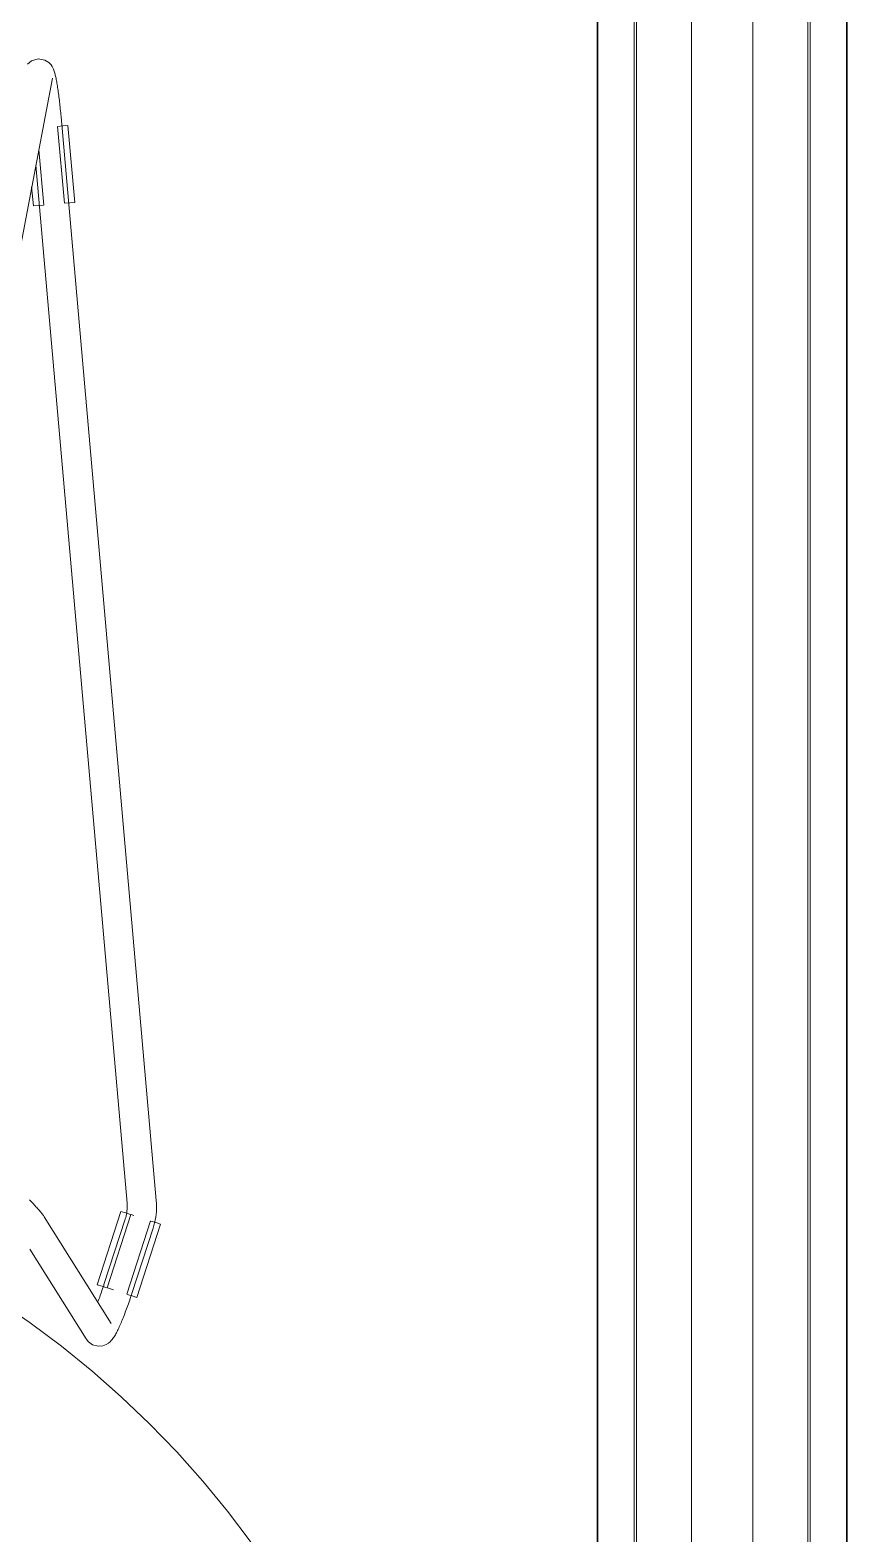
# Model space of a CAD drawing. Header units: millimetres. Extents: x 90978 to 295199, y -4084 to 97293.
# Drawn here: x 184979 to 185313, y 29458 to 30073 of the extents above; entities that cross this region are included whole.
import ezdxf

# ---------------------------------------------------------------- set-up
doc = ezdxf.new("R2010")
doc.units = ezdxf.units.MM
doc.header["$MEASUREMENT"] = 0
for name, color, linetype, lineweight in [('CSM-STL-XX-ZZ-M3-A-XXXX-00001_detached _19_04_21__rvt-1-Level 0$0$A-WALL', 7, 'CONTINUOUS', 9), ('CSM-STL-XX-ZZ-M3-A-XXXX-00001_detached _19_04_21__rvt-1-Level 0$0$I-WALL', 7, 'CONTINUOUS', 9), ('I-FURN', 8, 'CONTINUOUS', 9)]:
    doc.layers.add(name, color=color, linetype=linetype, lineweight=lineweight)

msp = doc.modelspace()

# ---------------------------------------------------------------- linework, layer by layer
at = {"layer": 'CSM-STL-XX-ZZ-M3-A-XXXX-00001_detached _19_04_21__rvt-1-Level 0$0$A-WALL'}
for p, q in [((185226.14, 34240.73), (185226.14, 28565.23)), ((185227.14, 34240.73), (185227.14, 28565.23)), ((185249.64, 34240.73), (185249.64, 28565.23)), ((185274.64, 34240.73), (185274.64, 28565.23)), ((185297.14, 34240.73), (185297.14, 28565.23)), ((185298.14, 34240.73), (185298.14, 28565.23))]:
    msp.add_line(p, q, dxfattribs=at)
at = {"layer": 'CSM-STL-XX-ZZ-M3-A-XXXX-00001_detached _19_04_21__rvt-1-Level 0$0$I-WALL', "lineweight": 30}
for p, q in [((185211.14, 34240.73), (185211.14, 28565.23)), ((185313.14, 28565.23), (185313.14, 34240.73))]:
    msp.add_line(p, q, dxfattribs=at)
at = {"layer": 'I-FURN'}
for p, q in [((184979.59, 30060.19), (184978.01, 30058.87)), ((184979.59, 30060.19), (184982.34, 30061.03)), ((184982.34, 30061.03), (184985.1, 30060.54)), ((184985.1, 30060.54), (184986.75, 30059.5)), ((184986.75, 30059.5), (184987.61, 30058.6)), ((184987.61, 30058.6), (184988.08, 30057.89)), ((184969.42, 29953.91), (184988.24, 30053.2)), ((184988.08, 30057.89), (184988.39, 30057.33)), ((184988.39, 30057.33), (184988.6, 30056.86)), ((184988.6, 30056.86), (184988.77, 30056.43)), ((184988.77, 30056.43), (184988.91, 30056.02)), ((184988.91, 30056.02), (184989.04, 30055.63)), ((184989.04, 30055.63), (184989.15, 30055.23)), ((184989.15, 30055.23), (184989.26, 30054.83)), ((184989.26, 30054.83), (184989.37, 30054.42)), ((184989.37, 30054.42), (184989.47, 30053.99)), ((184989.47, 30053.99), (184989.56, 30053.55)), ((184989.56, 30053.55), (184989.66, 30053.09)), ((184989.66, 30053.09), (184989.76, 30052.61)), ((184989.76, 30052.61), (184989.85, 30052.11)), ((184989.85, 30052.11), (184989.95, 30051.6)), ((184989.95, 30051.6), (184990.04, 30051.07)), ((184990.04, 30051.07), (184990.13, 30050.52)), ((184990.13, 30050.52), (184990.23, 30049.95)), ((184990.23, 30049.95), (184990.32, 30049.36)), ((184990.32, 30049.36), (184990.41, 30048.76)), ((184990.41, 30048.76), (184990.5, 30048.14)), ((184990.5, 30048.14), (184990.59, 30047.51)), ((184990.59, 30047.51), (184990.68, 30046.86)), ((184990.68, 30046.86), (184990.77, 30046.19)), ((184990.77, 30046.19), (184990.85, 30045.52)), ((184990.85, 30045.52), (184990.94, 30044.83)), ((184990.94, 30044.83), (184991.02, 30044.13)), ((184991.02, 30044.13), (184991.1, 30043.42)), ((184991.1, 30043.42), (184991.19, 30042.7)), ((184991.19, 30042.7), (184991.27, 30041.98)), ((184991.27, 30041.98), (184991.34, 30041.24)), ((184991.34, 30041.24), (184991.42, 30040.5)), ((184991.42, 30040.5), (184991.49, 30039.76)), ((184991.49, 30039.76), (184991.57, 30039.01)), ((184991.57, 30039.01), (184991.64, 30038.26)), ((184991.64, 30038.26), (184991.7, 30037.51)), ((184991.7, 30037.51), (184991.72, 30037.35)), ((185030.67, 29594.03), (184991.72, 30037.35)), ((184990.3, 30033.37), (184993.06, 30001.96)), ((184990.42, 30033.38), (184992.49, 30033.57)), ((184992.49, 30033.57), (184994.53, 30033.75)), ((184994.53, 30033.75), (184997.29, 30002.33)), ((184984.61, 30001.22), (184982.63, 30023.83)), ((184981.42, 30017.48), (185018.71, 29592.98)), ((184979.69, 30008.74), (184980.38, 30000.85)), ((184982.43, 30001.03), (184980.38, 30000.85)), ((184984.49, 30001.21), (184982.43, 30001.03)), ((184995.25, 30002.16), (184993.18, 30001.97)), ((184997.29, 30002.33), (184995.25, 30002.16)), ((184979.27, 29593.84), (184978.86, 29594.27)), ((184979.66, 29593.41), (184979.27, 29593.84)), ((184980.04, 29593), (184979.66, 29593.41)), ((184980.41, 29592.6), (184980.04, 29593)), ((184980.76, 29592.21), (184980.41, 29592.6)), ((184981.11, 29591.83), (184980.76, 29592.21)), ((184981.43, 29591.47), (184981.11, 29591.83)), ((184981.75, 29591.12), (184981.43, 29591.47)), ((184982.05, 29590.78), (184981.75, 29591.11)), ((185018.71, 29592.98), (185018.76, 29592.32)), ((185018.77, 29591), (185018.73, 29590.34)), ((185018.76, 29592.32), (185018.78, 29591.66)), ((185018.78, 29591.66), (185018.77, 29591)), ((185030.67, 29593.98), (185030.67, 29594.03)), ((185030.75, 29592.84), (185030.67, 29593.98)), ((185030.78, 29591.7), (185030.75, 29592.84)), ((185030.76, 29590.56), (185030.78, 29591.7)), ((184982.34, 29590.46), (184982.05, 29590.78)), ((184982.61, 29590.15), (184982.34, 29590.46)), ((184982.87, 29589.85), (184982.61, 29590.15)), ((184983.11, 29589.57), (184982.87, 29589.85)), ((184983.34, 29589.31), (184983.11, 29589.57)), ((184983.56, 29589.05), (184983.34, 29589.31)), ((184983.76, 29588.81), (184983.56, 29589.05)), ((184983.95, 29588.58), (184983.76, 29588.81)), ((184984.13, 29588.36), (184983.95, 29588.58)), ((184984.3, 29588.14), (184984.13, 29588.36)), ((184984.47, 29587.91), (184984.3, 29588.14)), ((184984.66, 29587.65), (184984.47, 29587.91)), ((184984.87, 29587.33), (184984.66, 29587.65)), ((185012.18, 29543.74), (184984.87, 29587.33)), ((185016.23, 29589.56), (185006.54, 29559.56)), ((185017.97, 29586.42), (185009.26, 29559.61)), ((185010.58, 29558.25), (185020.27, 29588.26)), ((185016.23, 29589.56), (185018.18, 29588.93)), ((185017.98, 29586.44), (185017.97, 29586.42)), ((185018.17, 29587.08), (185017.98, 29586.44)), ((185018.33, 29587.72), (185018.17, 29587.08)), ((185018.18, 29588.93), (185020.15, 29588.3)), ((185018.47, 29588.37), (185018.33, 29587.72)), ((185018.59, 29589.02), (185018.47, 29588.37)), ((185018.67, 29589.68), (185018.59, 29589.02)), ((185028.34, 29585.65), (185018.65, 29555.65)), ((185018.73, 29590.34), (185018.67, 29589.68)), ((185020.37, 29588.23), (185021.53, 29587.85)), ((185028.46, 29585.61), (185030.43, 29584.98)), ((185029.71, 29583.8), (185030, 29584.91)), ((185030, 29584.91), (185030.24, 29586.02)), ((185030.24, 29586.02), (185030.44, 29587.15)), ((185030.43, 29584.98), (185032.38, 29584.35)), ((185030.44, 29587.15), (185030.59, 29588.28)), ((185030.59, 29588.28), (185030.7, 29589.42)), ((185030.7, 29589.42), (185030.76, 29590.56)), ((185020.67, 29555.9), (185029.38, 29582.71)), ((185032.38, 29584.35), (185022.69, 29554.34)), ((185029.38, 29582.71), (185029.71, 29583.8)), ((184978.98, 29574.14), (185002.01, 29537.37)), ((185008.49, 29558.93), (185006.54, 29559.56)), ((185007.28, 29553.89), (185007.52, 29554.53)), ((185007.52, 29554.53), (185007.75, 29555.19)), ((185007.75, 29555.19), (185007.99, 29555.86)), ((185007.99, 29555.86), (185008.22, 29556.53)), ((185008.22, 29556.53), (185008.46, 29557.21)), ((185008.46, 29557.21), (185008.69, 29557.9)), ((185010.46, 29558.29), (185008.49, 29558.93)), ((185008.69, 29557.9), (185008.92, 29558.58)), ((185008.92, 29558.58), (185009.15, 29559.28)), ((185009.15, 29559.28), (185009.26, 29559.61)), ((185010.68, 29558.22), (185013.16, 29557.42)), ((185020.74, 29554.97), (185018.77, 29555.61)), ((185020.03, 29553.96), (185020.28, 29554.7)), ((185020.28, 29554.7), (185020.52, 29555.44)), ((185020.52, 29555.44), (185020.67, 29555.9)), ((185022.69, 29554.34), (185020.74, 29554.97)), ((184979.05, 29543.93), (184965.86, 29552.98)), ((185006.81, 29552.63), (185007.05, 29553.25)), ((185007.05, 29553.25), (185007.28, 29553.89)), ((185017.75, 29547.63), (185018, 29548.29)), ((185018, 29548.29), (185018.26, 29548.97)), ((185018.26, 29548.97), (185018.51, 29549.66)), ((185018.51, 29549.66), (185018.77, 29550.36)), ((185018.77, 29550.36), (185019.02, 29551.07)), ((185019.02, 29551.07), (185019.28, 29551.78)), ((185019.28, 29551.78), (185019.53, 29552.5)), ((185019.53, 29552.5), (185019.78, 29553.23)), ((185019.78, 29553.23), (185020.03, 29553.96)), ((184991.87, 29534.35), (184979.05, 29543.93)), ((185015.06, 29541.29), (185015.3, 29541.78)), ((185015.3, 29541.78), (185015.53, 29542.29)), ((185015.53, 29542.29), (185015.77, 29542.82)), ((185015.77, 29542.82), (185016.01, 29543.36)), ((185016.01, 29543.36), (185016.25, 29543.92)), ((185016.25, 29543.92), (185016.5, 29544.5)), ((185016.5, 29544.5), (185016.75, 29545.1)), ((185016.75, 29545.1), (185016.99, 29545.71)), ((185016.99, 29545.71), (185017.24, 29546.33)), ((185017.24, 29546.33), (185017.5, 29546.97)), ((185017.5, 29546.97), (185017.75, 29547.63)), ((185002.9, 29536.25), (185002.01, 29537.37)), ((185002.9, 29536.25), (185004.64, 29535.03)), ((185010.22, 29535.13), (185011.13, 29535.7)), ((185011.13, 29535.7), (185011.76, 29536.22)), ((185011.76, 29536.22), (185012.22, 29536.69)), ((185012.22, 29536.69), (185012.59, 29537.11)), ((185012.59, 29537.11), (185012.9, 29537.51)), ((185012.9, 29537.51), (185013.18, 29537.9)), ((185013.18, 29537.9), (185013.44, 29538.29)), ((185013.44, 29538.29), (185013.68, 29538.68)), ((185013.68, 29538.68), (185013.92, 29539.08)), ((185013.92, 29539.08), (185014.15, 29539.49)), ((185014.15, 29539.49), (185014.38, 29539.92)), ((185014.38, 29539.92), (185014.6, 29540.36)), ((185014.6, 29540.36), (185014.83, 29540.82)), ((185014.83, 29540.82), (185015.06, 29541.29)), ((185004.29, 29524.27), (184991.87, 29534.35)), ((185004.64, 29535.03), (185006.86, 29534.44)), ((185006.86, 29534.44), (185008.84, 29534.61)), ((185008.84, 29534.61), (185010.22, 29535.13)), ((185016.3, 29513.7), (185004.29, 29524.27)), ((185027.88, 29502.66), (185016.3, 29513.7)), ((185039.01, 29491.17), (185027.88, 29502.66)), ((185049.67, 29479.24), (185039.01, 29491.17)), ((185059.84, 29466.89), (185049.67, 29479.24)), ((185069.51, 29454.15), (185059.84, 29466.89))]:
    msp.add_line(p, q, dxfattribs=at)

doc.saveas('drawing.dxf')
